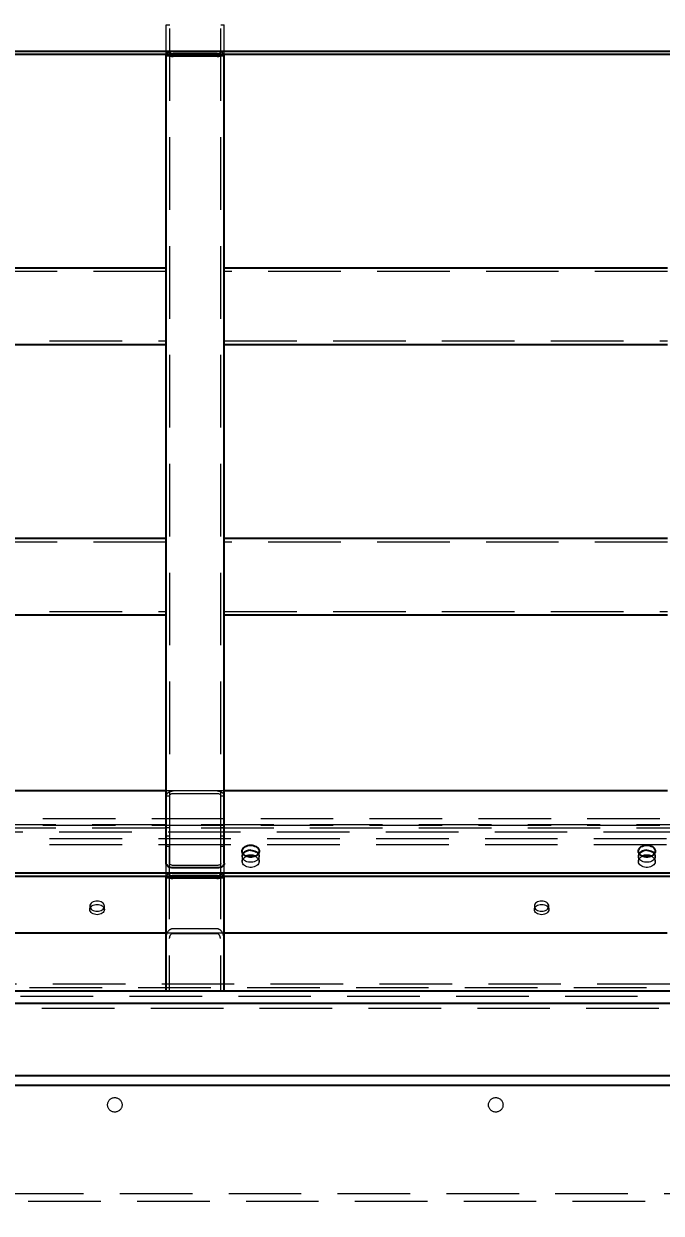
# Model space of a CAD drawing. Header units: millimetres. Extents: x 1293 to 41893, y 1011 to 26911.
# Drawn here: x 8413 to 8971, y 7712 to 8753 of the extents above; entities that cross this region are included whole.
import ezdxf

# ---------------------------------------------------------------- set-up
doc = ezdxf.new("R2010")
doc.units = ezdxf.units.MM
doc.header["$LTSCALE"] = 50
doc.linetypes.add('HIDDEN', pattern=[1.905, 1.27, -0.635])
doc.layers.add('CAPA_1', color=7, linetype='Continuous')
doc.layers.add('MAQUINAS', color=11, linetype='Continuous')
doc.styles.add('SLDTEXTSTYLE0', font='TXT', dxfattribs={"width": 0.75})
doc.dimstyles.new('SLDDIMSTYLE0', dxfattribs={"dimtxt": 100, "dimasz": 100, "dimexe": 0, "dimexo": 0.0625, "dimgap": 25, "dimtad": 2, "dimdec": 0, "dimlfac": 1.5, "dimrnd": 1e-09, "dimzin": 12, "dimdsep": 46, "dimtxsty": 'SLDTEXTSTYLE0', "dimsah": 1, "dimcen": 0.09, "dimadec": 0, "dimazin": 3, "dimtfac": 1, "dimtdec": 0, "dimtofl": 0, "dimtmove": 0, "dimatfit": 3, "dimfxl": 1, "dimfrac": 2, "dimtolj": 1, "dimtzin": 12, "dimarcsym": 0})

# ---------------------------------------------------------------- blocks, each defined once
blk = doc.blocks.new('_D_15')
at = {"layer": 'CAPA_1', "transparency": 16777216}
for p, q in [((6530.1, 8742.4), (6530.1, 9415.6)), ((16745.2, 6492), (16745.2, 9415.6)), ((6530.1, 9365.6), (16745.2, 9365.6))]:
    blk.add_line(p, q, dxfattribs=at)
for points in [[(6530.1, 9365.6), (6630.1, 9350.3), (6630.1, 9381)], [(16745.2, 9365.6), (16645.2, 9381), (16645.2, 9350.3)]]:
    blk.add_solid(points, dxfattribs=at)
at = {"layer": 'CAPA_1', "transparency": 16777216, "insert": (11452.9, 9494.6), "char_height": 100, "attachment_point": 1, "style": 'SLDTEXTSTYLE0'}
blk.add_mtext('15323', dxfattribs=at)
blk = doc.blocks.new('_D_16')
at = {"layer": 'CAPA_1', "transparency": 16777216}
for p, q in [((6530.1, 8742.4), (6530.1, 9115.6)), ((10510.5, 8346.2), (10510.5, 9115.6)), ((10510.5, 9065.6), (6530.1, 9065.6))]:
    blk.add_line(p, q, dxfattribs=at)
for points in [[(6530.1, 9065.6), (6630.1, 9050.3), (6630.1, 9081)], [(10510.5, 9065.6), (10410.5, 9081), (10410.5, 9050.3)]]:
    blk.add_solid(points, dxfattribs=at)
at = {"layer": 'CAPA_1', "transparency": 16777216, "insert": (8372.6, 9194.6), "char_height": 100, "attachment_point": 1, "style": 'SLDTEXTSTYLE0'}
blk.add_mtext('5971', dxfattribs=at)

msp = doc.modelspace()

# ---------------------------------------------------------------- linework, layer by layer
at = {"color": 1, "linetype": 'HIDDEN', "lineweight": 18}
for p, q in [((8537.8015994, 8751.9262688), (8540.8495994, 8751.9262688)), ((8537.8015994, 8725.989247), (8537.8015994, 8751.9262688)), ((8540.8495994, 8018.4474688), (8540.8495994, 8751.9262688)), ((8585.5535994, 8751.9262688), (8588.6015994, 8751.9262688)), ((8585.5535994, 8018.4474688), (8585.5535994, 8751.9262688)), ((8588.6015994, 8725.989247), (8588.6015994, 8751.9262688)), ((8540.8495994, 8724.2371458), (8537.8015994, 8724.2371458)), ((8582.5055994, 8726.5720124), (8543.8975994, 8726.5720124)), ((8582.5055994, 8726.3924072), (8543.8975994, 8726.3924072)), ((8588.6015994, 8724.2371458), (8585.5535994, 8724.2371458)), ((8537.8015994, 8535.9005672), (8150.0265994, 8535.9005672)), ((8976.3765994, 8535.9005672), (8588.6015994, 8535.9005672)), ((8150.0265994, 8475.20461), (8537.8015994, 8475.20461)), ((8588.6015994, 8475.20461), (8976.3765994, 8475.20461)), ((8537.8015994, 8299.2554977), (8150.0265994, 8299.2554977)), ((8976.3765994, 8299.2554977), (8588.6015994, 8299.2554977)), ((8150.0265994, 8238.5595405), (8537.8015994, 8238.5595405)), ((8588.6015994, 8238.5595405), (8976.3765994, 8238.5595405)), ((8588.6015994, 8081.4888668), (8537.8015994, 8081.4888668)), ((8540.8495994, 8076.9987387), (8537.8015994, 8076.9987387)), ((8543.8975994, 8079.3336053), (8582.5055994, 8079.3336053)), ((8588.6015994, 8076.9987387), (8585.5535994, 8076.9987387)), ((7096.4969692, 8057.5415171), (10502.0649327, 8057.5415171)), ((10507.9615427, 8045.5678423), (7095.2916519, 8045.5678423)), ((7096.4969692, 8051.5546797), (10502.0649327, 8051.5546797)), ((9584.3537317, 8051.8610926), (7251.0203983, 8051.8610926)), ((9584.3537317, 8048.8676739), (7251.0203983, 8048.8676739)), ((8540.8495994, 8049.3096157), (8537.8015994, 8049.3096157)), ((8588.6015994, 8049.3096157), (8585.5535994, 8049.3096157)), ((10499.4948761, 8034.3957061), (7191.6756998, 8034.3957061)), ((10499.4948761, 8039.5810049), (7242.1615427, 8039.5810049)), ((8540.8495994, 8041.8260689), (8537.8015994, 8041.8260689)), ((8588.6015994, 8041.8260689), (8585.5535994, 8041.8260689)), ((8537.4782094, 8032.8458128), (8537.4782094, 8006.908791)), ((8540.5262094, 8032.8458128), (8537.4782094, 8032.8458128)), ((8540.5262094, 8032.8458128), (8540.5262094, 7906.2731913)), ((8588.2782094, 8032.8458128), (8585.2302094, 8032.8458128)), ((8585.2302094, 8032.8458128), (8585.2302094, 7906.2731913)), ((8588.2782094, 8032.8458128), (8588.2782094, 8006.908791)), ((8604.2673665, 8028.8447669), (8604.2673665, 8019.8645108)), ((8619.0840331, 8019.8645108), (8619.0840331, 8028.8447669)), ((8950.9340331, 8028.8447669), (8950.9340331, 8019.8645108)), ((8965.7506998, 8019.8645108), (8965.7506998, 8028.8447669)), ((8582.5055994, 8016.2922073), (8543.8975994, 8016.2922073)), ((8540.5262094, 8005.1566897), (8537.4782094, 8005.1566897)), ((8582.1822094, 8007.4915563), (8543.5742094, 8007.4915563)), ((8543.5742094, 8007.3119512), (8582.1822094, 8007.3119512)), ((8588.2782094, 8005.1566897), (8585.2302094, 8005.1566897)), ((8471.0263687, 7980.7261505), (8471.0263687, 7977.7327317)), ((8483.7263687, 7977.7327317), (8483.7263687, 7980.7261505)), ((8859.9152576, 7980.7261505), (8859.9152576, 7977.7327317)), ((8872.6152576, 7977.7327317), (8872.6152576, 7980.7261505)), ((8582.1822094, 7960.9453459), (8543.5742094, 7960.9453459)), ((8588.2782094, 7957.0731913), (8537.4782094, 7957.0731913)), ((8582.1822094, 7956.634823), (8543.5742094, 7956.634823)), ((7370.3990058, 7909.5912083), (9703.7323392, 7909.5912083)), ((9359.4255427, 7912.6231913), (7766.3308761, 7912.6231913)), ((7362.7268163, 7901.8837444), (10507.9615427, 7901.8837444)), ((7370.3990058, 7906.5977896), (9703.7323392, 7906.5977896)), ((10492.8282094, 7891.2302403), (7369.393483, 7891.2302403)), ((7354.2601497, 7729.2302403), (10499.4948761, 7729.2302403)), ((7369.393483, 7722.5635736), (10492.8282094, 7722.5635736))]:
    msp.add_line(p, q, dxfattribs=at)
at = {"color": 7, "linetype": 'Continuous', "lineweight": 25}
for p, q in [((6638.2402488, 8728.7272738), (10133.6971124, 8728.7272738)), ((6638.2402488, 8725.989247), (10133.6971124, 8725.989247)), ((8537.8015994, 8018.4474688), (8537.8015994, 8725.989247)), ((8582.5055994, 8724.2371458), (8543.8975994, 8724.2371458)), ((8588.6015994, 8018.4474688), (8588.6015994, 8725.989247)), ((8537.8015994, 8538.9485672), (8150.0265994, 8538.9485672)), ((8976.3765994, 8538.9485672), (8588.6015994, 8538.9485672)), ((8150.0265994, 8472.15661), (8537.8015994, 8472.15661)), ((8588.6015994, 8472.15661), (8976.3765994, 8472.15661)), ((8537.8015994, 8302.3034977), (8150.0265994, 8302.3034977)), ((8976.3765994, 8302.3034977), (8588.6015994, 8302.3034977)), ((8150.0265994, 8235.5115405), (8537.8015994, 8235.5115405)), ((8588.6015994, 8235.5115405), (8976.3765994, 8235.5115405)), ((8537.8015994, 8081.4888668), (8150.0265994, 8081.4888668)), ((8976.3765994, 8081.4888668), (8588.6015994, 8081.4888668)), ((8582.5055994, 8014.1369459), (8543.8975994, 8014.1369459)), ((9406.1601497, 8009.6468178), (7719.593483, 8009.6468178)), ((7719.593483, 8006.908791), (9406.1601497, 8006.908791)), ((8537.4782094, 8006.908791), (8537.4782094, 7906.2731913)), ((8582.1822094, 8005.1566897), (8543.5742094, 8005.1566897)), ((8588.2782094, 8006.908791), (8588.2782094, 7906.2731913)), ((8537.4782094, 7957.0731913), (8149.7032094, 7957.0731913)), ((8976.0532094, 7957.0731913), (8588.2782094, 7957.0731913)), ((9359.4255427, 7906.2731913), (7766.3308761, 7906.2731913)), ((7766.3308761, 7895.8969069), (9359.4255427, 7895.8969069))]:
    msp.add_line(p, q, dxfattribs=at)
at = {"color": 1, "linetype": 'HIDDEN', "lineweight": 18, "flags": 128}
for points in [[(8543.8975994, 8728.7272738), (8542.7083288, 8728.6444483), (8541.5647612, 8728.3991548), (8540.5108433, 8728.0008197), (8539.5870765, 8727.4647509), (8538.8289606, 8726.8115491), (8538.2656298, 8726.0663166), (8537.9187323, 8725.2576922), (8537.8015994, 8724.4167509)], [(8543.8975994, 8726.3924072), (8543.3029641, 8726.43382), (8542.7311803, 8726.5564667), (8542.2042213, 8726.7556343), (8541.7423379, 8727.0236687), (8541.36328, 8727.3502696), (8541.0816146, 8727.7228858), (8540.9081659, 8728.127198), (8540.8495994, 8728.5476687)], [(8543.8975994, 8726.5720124), (8543.3029641, 8726.5305996), (8542.7311803, 8726.4079528), (8542.2042213, 8726.2087853), (8541.7423379, 8725.9407509), (8541.36328, 8725.61415), (8541.0816146, 8725.2415337), (8540.9081659, 8724.8372215), (8540.8495994, 8724.4167509)], [(8588.6015994, 8724.4167509), (8588.4844665, 8725.2576922), (8588.137569, 8726.0663166), (8587.5742382, 8726.8115491), (8586.8161223, 8727.4647509), (8585.8923555, 8728.0008197), (8584.8384376, 8728.3991548), (8583.69487, 8728.6444483), (8582.5055994, 8728.7272738)], [(8585.5535994, 8728.5476687), (8585.4950329, 8728.127198), (8585.3215842, 8727.7228858), (8585.0399188, 8727.3502696), (8584.6608609, 8727.0236687), (8584.1989775, 8726.7556343), (8583.6720185, 8726.5564667), (8583.1002347, 8726.43382), (8582.5055994, 8726.3924072)], [(8585.5535994, 8724.4167509), (8585.4950329, 8724.8372215), (8585.3215842, 8725.2415337), (8585.0399188, 8725.61415), (8584.6608609, 8725.9407509), (8584.1989775, 8726.2087853), (8583.6720185, 8726.4079528), (8583.1002347, 8726.5305996), (8582.5055994, 8726.5720124)], [(8537.8015994, 8077.1783438), (8537.9187323, 8078.0192851), (8538.2656298, 8078.8279095), (8538.8289606, 8079.5731421), (8539.5870765, 8080.2263438), (8540.5108433, 8080.7624127), (8541.5647612, 8081.1607478), (8542.7083288, 8081.4060413), (8543.8975994, 8081.4888668)], [(8540.8495994, 8077.1783438), (8540.9081659, 8077.5988145), (8541.0816146, 8078.0031267), (8541.36328, 8078.375743), (8541.7423379, 8078.7023438), (8542.2042213, 8078.9703783), (8542.7311803, 8079.1695458), (8543.3029641, 8079.2921926), (8543.8975994, 8079.3336053)], [(8582.5055994, 8081.4888668), (8583.69487, 8081.4060413), (8584.8384376, 8081.1607478), (8585.8923555, 8080.7624127), (8586.8161223, 8080.2263438), (8587.5742382, 8079.5731421), (8588.137569, 8078.8279095), (8588.4844665, 8078.0192851), (8588.6015994, 8077.1783438)], [(8582.5055994, 8079.3336053), (8583.1002347, 8079.2921926), (8583.6720185, 8079.1695458), (8584.1989775, 8078.9703783), (8584.6608609, 8078.7023438), (8585.0399188, 8078.375743), (8585.3215842, 8078.0031267), (8585.4950329, 8077.5988145), (8585.5535994, 8077.1783438)], [(8604.2748262, 8024.1196152), (8604.3344136, 8025.0578175), (8604.6299561, 8025.973419), (8604.9822237, 8026.5997203)], [(8615.4915698, 8024.354641), (8616.5499292, 8023.8094627), (8617.467768, 8023.1306514), (8618.199445, 8022.3468636), (8618.7214435, 8021.483291), (8619.0169859, 8020.5676894), (8619.0765734, 8019.6294872), (8618.8982907, 8018.6988387), (8618.487868, 8017.805656), (8617.8584966, 8016.9786465), (8617.0304051, 8016.244391), (8616.0302089, 8015.6264892), (8614.8900552, 8015.1448009), (8613.6465894, 8014.814808), (8612.3397777, 8014.6471166), (8611.0116219, 8014.6471166), (8609.7048102, 8014.814808), (8608.4613444, 8015.1448009), (8607.3211907, 8015.6264892), (8606.3209945, 8016.244391), (8605.4929029, 8016.9786465), (8604.8635315, 8017.805656), (8604.4531088, 8018.6988387), (8604.2748262, 8019.6294872), (8604.3344136, 8020.5676894), (8604.6299561, 8021.483291), (8605.1519546, 8022.3468636), (8605.8836316, 8023.1306514), (8606.8014704, 8023.8094627), (8607.8598298, 8024.354641)], [(8604.8635315, 8022.295784), (8604.4531088, 8023.1889668), (8604.2748262, 8024.1196152)], [(8604.6299561, 8025.973419), (8604.9822004, 8026.5996855)], [(8618.8982907, 8023.1889668), (8618.487868, 8022.295784), (8617.8584966, 8021.4687745)], [(8618.369176, 8026.5997201), (8618.7214435, 8025.973419), (8619.0169859, 8025.0578175), (8619.0765734, 8024.1196152), (8618.8982907, 8023.1889668)], [(8618.3691991, 8026.5996857), (8618.7214435, 8025.973419)], [(8965.0358586, 8026.5996962), (8965.3881102, 8025.973419), (8965.6836526, 8025.0578175), (8965.7432401, 8024.1196152), (8965.5649574, 8023.1889668), (8965.1545347, 8022.295784), (8964.5251633, 8021.4687745), (8963.6970717, 8020.7345191), (8962.6968755, 8020.1166173), (8961.5567218, 8019.634929), (8960.3132561, 8019.304936), (8959.0064443, 8019.1372447), (8957.6782886, 8019.1372447), (8956.3714768, 8019.304936), (8955.1280111, 8019.634929), (8953.9878574, 8020.1166173), (8952.9876612, 8020.7345191), (8952.1595696, 8021.4687745), (8951.5301982, 8022.295784), (8951.1197755, 8023.1889668), (8950.9414928, 8024.1196152), (8951.0010803, 8025.0578175), (8951.2966228, 8025.973419), (8951.6488742, 8026.5996962)], [(8962.1582396, 8024.3546397), (8963.2165959, 8023.8094627), (8964.1344347, 8023.1306514), (8964.8661117, 8022.3468636), (8965.3881102, 8021.483291), (8965.6836526, 8020.5676894), (8965.7432401, 8019.6294872), (8965.5649574, 8018.6988387), (8965.1545347, 8017.805656), (8964.5251633, 8016.9786465), (8963.6970717, 8016.244391), (8962.6968755, 8015.6264892), (8961.5567218, 8015.1448009), (8960.3132561, 8014.814808), (8959.0064443, 8014.6471166), (8957.6782886, 8014.6471166), (8956.3714768, 8014.814808), (8955.1280111, 8015.1448009), (8953.9878574, 8015.6264892), (8952.9876612, 8016.244391), (8952.1595696, 8016.9786465), (8951.5301982, 8017.805656), (8951.1197755, 8018.6988387), (8950.9414928, 8019.6294872), (8951.0010803, 8020.5676894), (8951.2966228, 8021.483291), (8951.8186212, 8022.3468636), (8952.5502982, 8023.1306514), (8953.4681371, 8023.8094627), (8954.5264933, 8024.3546397)], [(8543.8975994, 8016.2922073), (8543.3029641, 8016.3336201), (8542.7311803, 8016.4562668), (8542.2042213, 8016.6554344), (8541.7423379, 8016.9234688), (8541.36328, 8017.2500697), (8541.0816146, 8017.6226859), (8540.9081659, 8018.0269982), (8540.8495994, 8018.4474688)], [(8585.5535994, 8018.4474688), (8585.4950329, 8018.0269982), (8585.3215842, 8017.6226859), (8585.0399188, 8017.2500697), (8584.6608609, 8016.9234688), (8584.1989775, 8016.6554344), (8583.6720185, 8016.4562668), (8583.1002347, 8016.3336201), (8582.5055994, 8016.2922073)], [(8605.4929029, 8021.4687745), (8604.8635315, 8022.295784)], [(8607.3211907, 8020.1166173), (8606.3209945, 8020.7345191), (8605.4929029, 8021.4687745)], [(8608.4613444, 8019.634929), (8607.3211907, 8020.1166173)], [(8609.7048102, 8019.304936), (8608.4613444, 8019.634929)], [(8613.6465894, 8019.304936), (8612.3397777, 8019.1372447), (8611.0116219, 8019.1372447), (8609.7048102, 8019.304936)], [(8614.8900552, 8019.634929), (8613.6465894, 8019.304936)], [(8617.8584966, 8021.4687745), (8617.0304051, 8020.7345191), (8616.0302089, 8020.1166173), (8614.8900552, 8019.634929)], [(8543.5742094, 8009.6468178), (8542.3849388, 8009.5639923), (8541.2413712, 8009.3186988), (8540.1874533, 8008.9203637), (8539.2636865, 8008.3842949), (8538.5055707, 8007.7310931), (8537.9422398, 8006.9858606), (8537.5953423, 8006.1772362), (8537.4782094, 8005.3362949)], [(8540.5262094, 8009.4672127), (8540.5847759, 8009.046742), (8540.7582246, 8008.6424298), (8541.03989, 8008.2698136), (8541.4189479, 8007.9432127), (8541.8808313, 8007.6751783), (8542.4077903, 8007.4760107), (8542.9795741, 8007.353364), (8543.5742094, 8007.3119512)], [(8543.5742094, 8007.4915563), (8542.9795741, 8007.4501436), (8542.4077903, 8007.3274968), (8541.8808313, 8007.1283293), (8541.4189479, 8006.8602949), (8541.03989, 8006.533694), (8540.7582246, 8006.1610777), (8540.5847759, 8005.7567655), (8540.5262094, 8005.3362949)], [(8588.2782094, 8005.3362949), (8588.1610765, 8006.1772362), (8587.814179, 8006.9858606), (8587.2508482, 8007.7310931), (8586.4927324, 8008.3842949), (8585.5689656, 8008.9203637), (8584.5150476, 8009.3186988), (8583.37148, 8009.5639923), (8582.1822094, 8009.6468178)], [(8582.1822094, 8007.3119512), (8582.7768447, 8007.353364), (8583.3486285, 8007.4760107), (8583.8755875, 8007.6751783), (8584.3374709, 8007.9432127), (8584.7165288, 8008.2698136), (8584.9981942, 8008.6424298), (8585.1716429, 8009.046742), (8585.2302094, 8009.4672127)], [(8585.2302094, 8005.3362949), (8585.1716429, 8005.7567655), (8584.9981942, 8006.1610777), (8584.7165288, 8006.533694), (8584.3374709, 8006.8602949), (8583.8755875, 8007.1283293), (8583.3486285, 8007.3274968), (8582.7768447, 8007.4501436), (8582.1822094, 8007.4915563)], [(8477.3763687, 7976.2360224), (8478.6151923, 7976.3222989), (8479.8064085, 7976.577813), (8480.9042397, 7976.9927454), (8481.8664968, 7977.5511505), (8482.6562008, 7978.231569), (8483.2430038, 7979.0078528), (8483.6043553, 7979.8501699), (8483.7263687, 7980.7261505), (8483.6043553, 7981.602131), (8483.2430038, 7982.4444481), (8482.6562008, 7983.2207319), (8481.8664968, 7983.9011505), (8480.9042397, 7984.4595555), (8479.8064085, 7984.8744879), (8478.6151923, 7985.130002), (8477.3763687, 7985.2162785), (8476.1375452, 7985.130002), (8474.946329, 7984.8744879), (8473.8484978, 7984.4595555), (8472.8862407, 7983.9011505), (8472.0965367, 7983.2207319), (8471.5097337, 7982.4444481), (8471.1483822, 7981.602131), (8471.0263687, 7980.7261505), (8471.1483822, 7979.8501699), (8471.5097337, 7979.0078528), (8472.0965367, 7978.231569), (8472.8862407, 7977.5511505), (8473.8484978, 7976.9927454), (8474.946329, 7976.577813), (8476.1375452, 7976.3222989), (8477.3763687, 7976.2360224)], [(8477.3763687, 7973.2426037), (8476.1375452, 7973.3288802), (8474.946329, 7973.5843943), (8473.8484978, 7973.9993267), (8472.8862407, 7974.5577317), (8472.0965367, 7975.2381503), (8471.5097337, 7976.0144341), (8471.1483822, 7976.8567512), (8471.0263687, 7977.7327317), (8471.1483822, 7978.6087123), (8471.5097337, 7979.4510294), (8472.0965367, 7980.2273132), (8472.8862407, 7980.9077317), (8473.8484978, 7981.4661368), (8474.946329, 7981.8810692), (8476.1375452, 7982.1365833), (8477.3763687, 7982.2228598), (8478.6151923, 7982.1365833), (8479.8064085, 7981.8810692), (8480.9042397, 7981.4661368), (8481.8664968, 7980.9077317), (8482.6562008, 7980.2273132), (8483.2430038, 7979.4510294), (8483.6043553, 7978.6087123), (8483.7263687, 7977.7327317), (8483.6043553, 7976.8567512), (8483.2430038, 7976.0144341), (8482.6562008, 7975.2381503), (8481.8664968, 7974.5577317), (8480.9042397, 7973.9993267), (8479.8064085, 7973.5843943), (8478.6151923, 7973.3288802), (8477.3763687, 7973.2426037)], [(8866.2652576, 7976.2360224), (8867.5040812, 7976.3222989), (8868.6952974, 7976.577813), (8869.7931286, 7976.9927454), (8870.7553857, 7977.5511505), (8871.5450897, 7978.231569), (8872.1318927, 7979.0078528), (8872.4932442, 7979.8501699), (8872.6152576, 7980.7261505), (8872.4932442, 7981.602131), (8872.1318927, 7982.4444481), (8871.5450897, 7983.2207319), (8870.7553857, 7983.9011505), (8869.7931286, 7984.4595555), (8868.6952974, 7984.8744879), (8867.5040812, 7985.130002), (8866.2652576, 7985.2162785), (8865.0264341, 7985.130002), (8863.8352178, 7984.8744879), (8862.7373867, 7984.4595555), (8861.7751296, 7983.9011505), (8860.9854256, 7983.2207319), (8860.3986226, 7982.4444481), (8860.0372711, 7981.602131), (8859.9152576, 7980.7261505), (8860.0372711, 7979.8501699), (8860.3986226, 7979.0078528), (8860.9854256, 7978.231569), (8861.7751296, 7977.5511505), (8862.7373867, 7976.9927454), (8863.8352178, 7976.577813), (8865.0264341, 7976.3222989), (8866.2652576, 7976.2360224)], [(8866.2652576, 7973.2426037), (8865.0264341, 7973.3288802), (8863.8352178, 7973.5843943), (8862.7373867, 7973.9993267), (8861.7751296, 7974.5577317), (8860.9854256, 7975.2381503), (8860.3986226, 7976.0144341), (8860.0372711, 7976.8567512), (8859.9152576, 7977.7327317), (8860.0372711, 7978.6087123), (8860.3986226, 7979.4510294), (8860.9854256, 7980.2273132), (8861.7751296, 7980.9077317), (8862.7373867, 7981.4661368), (8863.8352178, 7981.8810692), (8865.0264341, 7982.1365833), (8866.2652576, 7982.2228598), (8867.5040812, 7982.1365833), (8868.6952974, 7981.8810692), (8869.7931286, 7981.4661368), (8870.7553857, 7980.9077317), (8871.5450897, 7980.2273132), (8872.1318927, 7979.4510294), (8872.4932442, 7978.6087123), (8872.6152576, 7977.7327317), (8872.4932442, 7976.8567512), (8872.1318927, 7976.0144341), (8871.5450897, 7975.2381503), (8870.7553857, 7974.5577317), (8869.7931286, 7973.9993267), (8868.6952974, 7973.5843943), (8867.5040812, 7973.3288802), (8866.2652576, 7973.2426037)]]:
    msp.add_lwpolyline(points, dxfattribs=at)
at = {"color": 7, "linetype": 'Continuous', "lineweight": 25, "flags": 128}
for points in [[(8611.6756998, 8034.0832497), (8612.9985088, 8033.9990651), (8614.2788016, 8033.7492171), (8615.4754286, 8033.3417361), (8616.5499292, 8032.7897188), (8617.467768, 8032.1109075), (8618.199445, 8031.3271197), (8618.7214435, 8030.4635471), (8619.0169859, 8029.5479456), (8619.0765734, 8028.6097433), (8618.8982907, 8027.6790948), (8618.487868, 8026.7859121), (8617.8584966, 8025.9589026), (8617.0304051, 8025.2246472), (8616.0302089, 8024.6067454), (8614.8900552, 8024.1250571), (8613.6465894, 8023.7950641), (8612.3397777, 8023.6273728), (8611.0116219, 8023.6273728), (8609.7048102, 8023.7950641), (8608.4613444, 8024.1250571), (8607.3211907, 8024.6067454), (8606.3209945, 8025.2246472), (8605.4929029, 8025.9589026), (8604.8635315, 8026.7859121), (8604.4531088, 8027.6790948), (8604.2748262, 8028.6097433), (8604.3344136, 8029.5479456), (8604.6299561, 8030.4635471), (8605.1519546, 8031.3271197), (8605.8836316, 8032.1109075), (8606.8014704, 8032.7897188), (8607.875971, 8033.3417361), (8609.072598, 8033.7492171), (8610.3528908, 8033.9990651), (8611.6756998, 8034.0832497)], [(8958.3423665, 8034.0832497), (8959.6651755, 8033.9990651), (8960.9454683, 8033.7492171), (8962.1420953, 8033.3417361), (8963.2165959, 8032.7897188), (8964.1344347, 8032.1109075), (8964.8661117, 8031.3271197), (8965.3881102, 8030.4635471), (8965.6836526, 8029.5479456), (8965.7432401, 8028.6097433), (8965.5649574, 8027.6790948), (8965.1545347, 8026.7859121), (8964.5251633, 8025.9589026), (8963.6970717, 8025.2246472), (8962.6968755, 8024.6067454), (8961.5567218, 8024.1250571), (8960.3132561, 8023.7950641), (8959.0064443, 8023.6273728), (8957.6782886, 8023.6273728), (8956.3714768, 8023.7950641), (8955.1280111, 8024.1250571), (8953.9878574, 8024.6067454), (8952.9876612, 8025.2246472), (8952.1595696, 8025.9589026), (8951.5301982, 8026.7859121), (8951.1197755, 8027.6790948), (8950.9414928, 8028.6097433), (8951.0010803, 8029.5479456), (8951.2966228, 8030.4635471), (8951.8186212, 8031.3271197), (8952.5502982, 8032.1109075), (8953.4681371, 8032.7897188), (8954.5426376, 8033.3417361), (8955.7392646, 8033.7492171), (8957.0195575, 8033.9990651), (8958.3423665, 8034.0832497)], [(8611.6756998, 8029.5931216), (8612.9985088, 8029.508937)], [(8612.9985088, 8029.508937), (8614.2788016, 8029.2590891)], [(8614.2788016, 8029.2590891), (8615.4754286, 8028.851608), (8616.5499292, 8028.2995907)], [(8616.5499292, 8028.2995907), (8617.467768, 8027.6207794)], [(8617.467768, 8027.6207794), (8618.199445, 8026.8369917), (8618.369176, 8026.5997201)], [(8618.199445, 8026.8369917), (8618.3691991, 8026.5996857)], [(8958.3423665, 8029.5931216), (8959.6651755, 8029.508937), (8960.9454683, 8029.2590891), (8962.1420953, 8028.851608), (8963.2165959, 8028.2995907), (8964.1344347, 8027.6207794), (8964.8661117, 8026.8369917), (8965.0358586, 8026.5996962)], [(8543.8975994, 8014.1369459), (8542.7083288, 8014.2197714), (8541.5647612, 8014.4650649), (8540.5108433, 8014.8634), (8539.5870765, 8015.3994688), (8538.8289606, 8016.0526706), (8538.2656298, 8016.7979031), (8537.9187323, 8017.6065275), (8537.8015994, 8018.4474688)], [(8588.6015994, 8018.4474688), (8588.4844665, 8017.6065275), (8588.137569, 8016.7979031), (8587.5742382, 8016.0526706), (8586.8161223, 8015.3994688), (8585.8923555, 8014.8634), (8584.8384376, 8014.4650649), (8583.69487, 8014.2197714), (8582.5055994, 8014.1369459)]]:
    msp.add_lwpolyline(points, dxfattribs=at)
at = {"color": 1, "linetype": 'HIDDEN', "lineweight": 18}
for centre in [(8492.8282094, 7806.8969069), (8826.1615427, 7806.8969069)]:
    msp.add_circle(centre, 6.35, dxfattribs=at)
for centre, start, end in [((8541.4388861, 8728.6833879), 182.1369038483, 227.7472299721), ((8584.9643127, 8728.6833879), 312.2527700279, 357.8630961517), ((8541.1154961, 8009.6029319), 182.1369038481, 227.7472299724), ((8584.6409227, 8009.6029319), 312.2527700275, 357.863096152)]:
    msp.add_arc(centre, 3.6398179, start, end, dxfattribs=at)
at = {"color": 7, "linetype": 'Continuous', "lineweight": 25}
for centre, radius, start, end in [((8543.6488411, 8731.2855819), 7.0528244, 228.672937942, 272.0212834808), ((8582.7176176, 8731.3884595), 7.1544559, 268.3018238049, 311.0039547723), ((8611.2668631, 8021.5270471), 8.076429, 87.0983919553, 141.0911195864), ((8611.5945147, 8015.4141694), 9.6891642, 89.5199153916, 112.6716573908), ((8611.7568849, 8015.4141694), 9.6891642, 67.3283424234, 90.4800846147), ((8957.9335273, 8021.5270595), 8.0764168, 87.0983701385, 141.0913820558), ((8958.2611812, 8015.4141703), 9.6891634, 89.519914697, 112.6716788023), ((8958.4235517, 8015.4141703), 9.6891634, 67.3283211154, 90.4800853063), ((8543.3621912, 8012.3080034), 7.1544559, 228.9960452276, 271.6981761952), ((8582.4309677, 8012.2051259), 7.0528244, 267.9787165191, 311.3270620581)]:
    msp.add_arc(centre, radius, start, end, dxfattribs=at)
at = {"color": 1, "linetype": 'HIDDEN', "lineweight": 18}
for centre, major_axis, start_param, end_param in [((8543.5742094, 7952.3243), (0, -8.6210459), 3.1415926536, 4.7123889804), ((8582.1822094, 7952.3243), (0, -8.6210459), 1.5707963268, 3.1415926536), ((8543.5742094, 7952.3243), (0, -4.3105229), 3.1415926536, 4.7123889804), ((8582.1822094, 7952.3243), (0, -4.3105229), 1.5707963268, 3.1415926536)]:
    msp.add_ellipse(centre, major_axis=major_axis, ratio=0.7071067812, start_param=start_param, end_param=end_param, dxfattribs=at)
at = {"layer": 'MAQUINAS', "linetype": 'Continuous', "lineweight": 25}
for p, q in [((9359.4255427, 7832.3469069), (7766.3308761, 7832.3469069)), ((9359.4255427, 7823.8802403), (7766.3308761, 7823.8802403))]:
    msp.add_line(p, q, dxfattribs=at)

# ---------------------------------------------------------------- dimensions: what is measured, and where the dimension line sits
at = {"layer": 'CAPA_1'}
for base, p1, p2, picture, middle in [((16745.1618891, 9365.6463094), (6530.1246702, 8678.8772747), (16745.1618891, 6428.5014528), '_D_15', (11637.6432797, 9365.6463094)), ((6530.1246702, 9065.6463094), (10510.5315994, 8282.7109274), (6530.1246702, 8678.8772747), '_D_16', (8520.3281348, 9065.6463094))]:
    dim = msp.add_linear_dim(base=base, p1=p1, p2=p2, dimstyle='SLDDIMSTYLE0', dxfattribs=at)
    dim.commit()
    dim.dimension.update_dxf_attribs({"geometry": picture, "text_midpoint": middle, "dimtype": 160})

doc.saveas('drawing.dxf')
